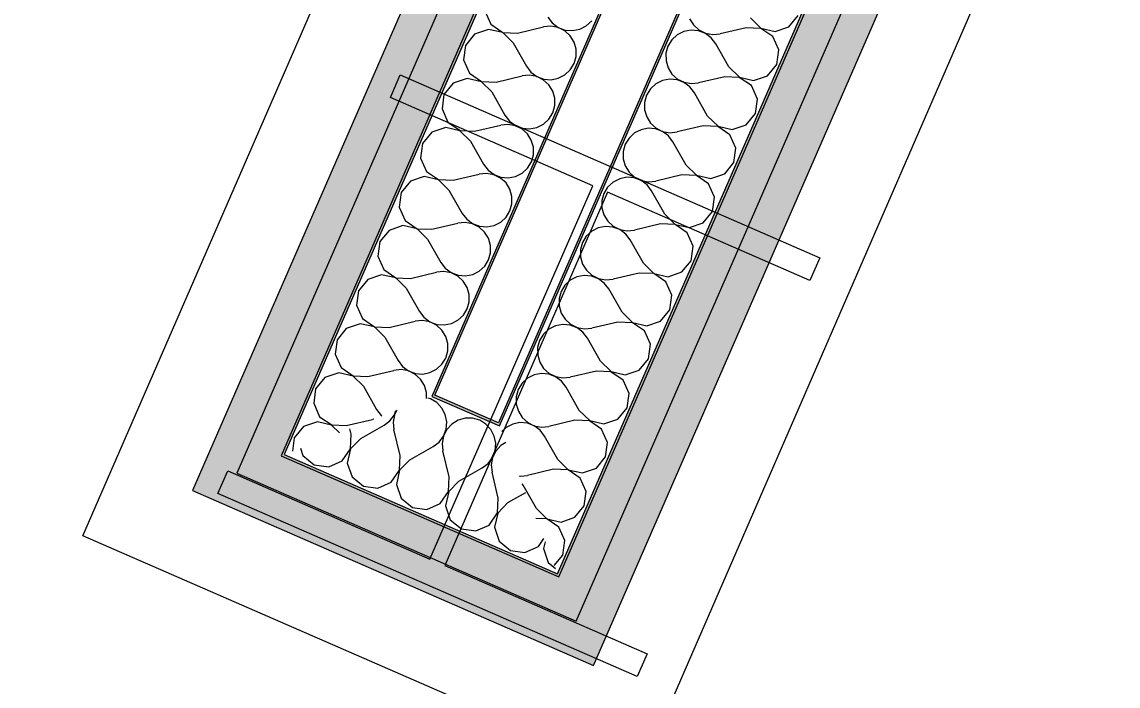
# Model space of a CAD drawing. Header units: millimetres. Extents: x -99530 to 90294, y -97212 to 56397.
# Drawn here: x -28860.9 to -28373.1, y -32241.9 to -31946.4 of the extents above; entities that cross this region are included whole.
import ezdxf
from ezdxf.enums import TextEntityAlignment as Align

# ---------------------------------------------------------------- set-up
doc = ezdxf.new("R2010")
doc.units = ezdxf.units.MM
doc.header["$MEASUREMENT"] = 0
for name, color, linetype in [('A-25-M_Wall_Int', 7, 'Continuous'), ('COLUMN.IFC Import', 7, 'Continuous'), ('New_A-05-M_Gross_Int_Circulation', 7, 'Continuous'), ('New_A-95-D_Dim_Grid.Dim', 7, 'Continuous')]:
    doc.layers.add(name, color=color, linetype=linetype)
for name, color, linetype, lineweight in [('A-25-M_Wall_Int_Pen_No__1', 7, 'Continuous', 13), ('COLUMN.IFC Import_Pen_No__2', 8, 'Continuous', 15), ('New_A-95-D_Dim_Grid.Dim_Pen_No__4', 7, 'Continuous', 20), ('New_ArchiCAD Zone Stamps_Pen_No__6', 7, 'Continuous', 35)]:
    doc.layers.add(name, color=color, linetype=linetype, lineweight=lineweight)
doc.layers.add('A-25-M_Wall_Int_Pen_No__107', color=7, linetype='Continuous', lineweight=15, true_color=0xa6a6a6)
doc.layers.add('New_A-05-M_Gross_Int_Circulation_Pen_No__74', color=7, linetype='Continuous', lineweight=20, true_color=0x606060)
doc.styles.add('GENERATED_STYLE_1', font='')
doc.styles.add('GENERATED_STYLE_3', font='')
doc.styles.add('GENERATED_STYLE_4', font='')
doc.styles.get('GENERATED_STYLE_1').set_extended_font_data('Arial', bold=True)
doc.styles.get('GENERATED_STYLE_3').set_extended_font_data('Arial')
doc.styles.get('GENERATED_STYLE_4').set_extended_font_data('Swis721 BT')
doc.dimstyles.new('GENERATED_STYLE__2', dxfattribs={"dimtxt": 300, "dimasz": 95, "dimexe": 0.18, "dimexo": 0, "dimgap": 0.09, "dimtad": 1, "dimdec": 0, "dimzin": 0, "dimdsep": 46, "dimtxsty": 'GENERATED_STYLE_4', "dimblk": 'ARROWHEAD_2', "dimblk1": 'ARROWHEAD_2', "dimblk2": 'ARROWHEAD_2', "dimcen": 0.09, "dimclrd": 7, "dimclre": 7, "dimclrt": 7, "dimadec": 0, "dimazin": 0, "dimtfac": 1, "dimtdec": 4, "dimtmove": 0, "dimatfit": 3, "dimfxl": 1, "dimtolj": 1, "dimtzin": 0, "dimarcsym": 0})

# ---------------------------------------------------------------- blocks, each defined once
blk = doc.blocks.new('catering seating and servery_INB 0113_3_1', base_point=(-33684.23, -45971.89))
at = {"layer": 'New_A-05-M_Gross_Int_Circulation_Pen_No__74', "linetype": 'Continuous'}
for p, q in [((-28833.78, -32175.11), (-28381.54, -31135.3)), ((-28114.8, -31197.45), (-28586.74, -32282.56)), ((-28586.74, -32282.56), (-28833.78, -32175.11))]:
    blk.add_line(p, q, dxfattribs=at)
at = {"layer": 'New_ArchiCAD Zone Stamps_Pen_No__6'}
for tag, height, style, p in [('ROOM_NAME', 250, 'GENERATED_STYLE_1', (-35355.98, -44046.47)), ('zoneNameLine2', 250, 'GENERATED_STYLE_1', (-35544.41, -44478.6)), ('ROOM_NUMBER', 200, 'GENERATED_STYLE_3', (-35732.84, -44899.31)), ('measuredAreaCode', 200, 'GENERATED_STYLE_3', (-35889.87, -45259.42)), ('DUMMY_649', 200, 'GENERATED_STYLE_3', (-35582.47, -45393.46)), ('DUMMY_650', 200, 'GENERATED_STYLE_3', (-34953.29, -45667.81)), ('DUMMY_651', 133.33, 'GENERATED_STYLE_3', (-34674, -45774.36))]:
    blk.add_attdef(tag, text='', height=height, rotation=336.4404, dxfattribs=dict(at, style=style)).set_placement(p, align=Align.TOP_LEFT)
blk = doc.blocks.new('*X906')
at = {"layer": 'A-25-M_Wall_Int_Pen_No__107', "linetype": 'Continuous'}
for p, q in [((-28563.85, -31945), (-28562.11, -31947.79)), ((-28536.75, -31944.63), (-28532.11, -31949.2)), ((-28519.61, -31948.54), (-28515.48, -31943.52)), ((-28566.34, -31950.71), (-28569.27, -31952.19)), ((-28563.12, -31950.09), (-28566.34, -31950.71)), ((-28559.84, -31950.37), (-28563.12, -31950.09)), ((-28562.11, -31947.79), (-28559.68, -31949.99)), ((-28556.77, -31951.54), (-28559.84, -31950.37)), ((-28559.68, -31949.99), (-28556.73, -31951.45)), ((-28554.14, -31953.5), (-28556.77, -31951.54)), ((-28556.73, -31951.45), (-28553.5, -31952.05)), ((-28553.5, -31952.05), (-28550.23, -31951.74)), ((-28538.65, -31949), (-28550.23, -31951.74)), ((-28532.15, -31949.29), (-28538.65, -31949)), ((-28526.77, -31952.95), (-28532.15, -31949.29)), ((-28532.11, -31949.2), (-28525.77, -31950.65)), ((-28525.77, -31950.65), (-28519.61, -31948.54)), ((-28571.69, -31954.42), (-28573.4, -31957.22)), ((-28569.27, -31952.19), (-28571.69, -31954.42)), ((-28552.14, -31956.1), (-28554.14, -31953.5)), ((-28546.26, -31966.46), (-28552.14, -31956.1)), ((-28524.12, -31958.89), (-28526.77, -31952.95)), ((-28573.4, -31957.22), (-28574.29, -31960.38)), ((-28574.29, -31960.38), (-28574.28, -31963.67)), ((-28525, -31965.34), (-28524.12, -31958.89)), ((-28574.28, -31963.67), (-28573.37, -31966.82)), ((-28529.13, -31970.37), (-28525, -31965.34)), ((-28573.37, -31966.82), (-28571.63, -31969.61)), ((-28571.63, -31969.61), (-28569.19, -31971.82)), ((-28548.17, -31970.82), (-28559.75, -31973.56)), ((-28541.67, -31971.11), (-28548.17, -31970.82)), ((-28546.26, -31966.46), (-28541.63, -31971.02)), ((-28536.29, -31974.77), (-28541.67, -31971.11)), ((-28541.63, -31971.02), (-28535.28, -31972.47)), ((-28535.28, -31972.47), (-28529.13, -31970.37)), ((-28578.79, -31974.02), (-28581.21, -31976.24)), ((-28575.86, -31972.54), (-28578.79, -31974.02)), ((-28572.63, -31971.91), (-28575.86, -31972.54)), ((-28569.36, -31972.2), (-28572.63, -31971.91)), ((-28566.29, -31973.36), (-28569.36, -31972.2)), ((-28569.19, -31971.82), (-28566.25, -31973.27)), ((-28563.65, -31975.32), (-28566.29, -31973.36)), ((-28566.25, -31973.27), (-28563.02, -31973.87)), ((-28561.65, -31977.93), (-28563.65, -31975.32)), ((-28563.02, -31973.87), (-28559.75, -31973.56)), ((-28533.64, -31980.72), (-28536.29, -31974.77)), ((-28582.92, -31979.04), (-28583.81, -31982.21)), ((-28581.21, -31976.24), (-28582.92, -31979.04)), ((-28555.78, -31988.28), (-28561.65, -31977.93)), ((-28534.51, -31987.17), (-28533.64, -31980.72)), ((-28583.81, -31982.21), (-28583.79, -31985.49)), ((-28583.79, -31985.49), (-28582.88, -31988.65)), ((-28582.88, -31988.65), (-28581.14, -31991.44)), ((-28555.78, -31988.28), (-28551.14, -31992.85)), ((-28538.64, -31992.19), (-28534.51, -31987.17)), ((-28585.37, -31994.36), (-28588.31, -31995.84)), ((-28582.15, -31993.74), (-28585.37, -31994.36)), ((-28578.88, -31994.02), (-28582.15, -31993.74)), ((-28581.14, -31991.44), (-28578.71, -31993.64)), ((-28575.81, -31995.19), (-28578.88, -31994.02)), ((-28578.71, -31993.64), (-28575.77, -31995.1)), ((-28573.17, -31997.15), (-28575.81, -31995.19)), ((-28575.77, -31995.1), (-28572.54, -31995.7)), ((-28572.54, -31995.7), (-28569.27, -31995.39)), ((-28557.68, -31992.65), (-28569.27, -31995.39)), ((-28551.18, -31992.94), (-28557.68, -31992.65)), ((-28545.81, -31996.6), (-28551.18, -31992.94)), ((-28551.14, -31992.85), (-28544.8, -31994.3)), ((-28544.8, -31994.3), (-28538.64, -31992.19)), ((-28590.72, -31998.07), (-28592.44, -32000.87)), ((-28588.31, -31995.84), (-28590.72, -31998.07)), ((-28571.17, -31999.75), (-28573.17, -31997.15)), ((-28565.3, -32010.11), (-28571.17, -31999.75)), ((-28543.16, -32002.54), (-28545.81, -31996.6)), ((-28592.44, -32000.87), (-28593.32, -32004.03)), ((-28593.32, -32004.03), (-28593.31, -32007.32)), ((-28544.03, -32008.99), (-28543.16, -32002.54)), ((-28593.31, -32007.32), (-28592.4, -32010.47)), ((-28565.3, -32010.11), (-28560.66, -32014.67)), ((-28548.16, -32014.02), (-28544.03, -32008.99)), ((-28592.4, -32010.47), (-28590.66, -32013.26)), ((-28590.66, -32013.26), (-28588.23, -32015.47)), ((-28567.2, -32014.47), (-28578.78, -32017.21)), ((-28560.7, -32014.76), (-28567.2, -32014.47)), ((-28555.32, -32018.42), (-28560.7, -32014.76)), ((-28560.66, -32014.67), (-28554.32, -32016.12)), ((-28554.32, -32016.12), (-28548.16, -32014.02)), ((-28600.24, -32019.89), (-28601.95, -32022.69)), ((-28597.82, -32017.67), (-28600.24, -32019.89)), ((-28594.89, -32016.19), (-28597.82, -32017.67)), ((-28591.67, -32015.56), (-28594.89, -32016.19)), ((-28588.39, -32015.85), (-28591.67, -32015.56)), ((-28585.32, -32017.01), (-28588.39, -32015.85)), ((-28588.23, -32015.47), (-28585.28, -32016.92)), ((-28582.69, -32018.97), (-28585.32, -32017.01)), ((-28585.28, -32016.92), (-28582.05, -32017.52)), ((-28580.69, -32021.58), (-28582.69, -32018.97)), ((-28582.05, -32017.52), (-28578.78, -32017.21)), ((-28552.67, -32024.37), (-28555.32, -32018.42)), ((-28601.95, -32022.69), (-28602.84, -32025.86)), ((-28574.81, -32031.93), (-28580.69, -32021.58)), ((-28553.55, -32030.82), (-28552.67, -32024.37)), ((-28602.84, -32025.86), (-28602.83, -32029.14)), ((-28602.83, -32029.14), (-28601.92, -32032.3)), ((-28601.92, -32032.3), (-28600.18, -32035.08)), ((-28574.81, -32031.93), (-28570.18, -32036.5)), ((-28557.68, -32035.84), (-28553.55, -32030.82)), ((-28607.34, -32039.49), (-28609.76, -32041.72)), ((-28604.41, -32038.01), (-28607.34, -32039.49)), ((-28601.18, -32037.39), (-28604.41, -32038.01)), ((-28597.91, -32037.67), (-28601.18, -32037.39)), ((-28600.18, -32035.08), (-28597.74, -32037.29)), ((-28594.84, -32038.84), (-28597.91, -32037.67)), ((-28597.74, -32037.29), (-28594.8, -32038.75)), ((-28592.2, -32040.8), (-28594.84, -32038.84)), ((-28594.8, -32038.75), (-28591.57, -32039.35)), ((-28591.57, -32039.35), (-28588.3, -32039.04)), ((-28576.72, -32036.3), (-28588.3, -32039.04)), ((-28570.22, -32036.59), (-28576.72, -32036.3)), ((-28564.84, -32040.25), (-28570.22, -32036.59)), ((-28570.18, -32036.5), (-28563.83, -32037.95)), ((-28563.83, -32037.95), (-28557.68, -32035.84)), ((-28609.76, -32041.72), (-28611.47, -32044.52)), ((-28590.2, -32043.4), (-28592.2, -32040.8)), ((-28584.33, -32053.76), (-28590.2, -32043.4)), ((-28562.19, -32046.19), (-28564.84, -32040.25)), ((-28611.47, -32044.52), (-28612.36, -32047.68)), ((-28612.36, -32047.68), (-28612.34, -32050.97)), ((-28563.06, -32052.64), (-28562.19, -32046.19)), ((-28612.34, -32050.97), (-28611.43, -32054.12)), ((-28611.43, -32054.12), (-28609.69, -32056.91)), ((-28584.33, -32053.76), (-28579.69, -32058.32)), ((-28567.19, -32057.67), (-28563.06, -32052.64)), ((-28609.69, -32056.91), (-28607.26, -32059.12)), ((-28586.23, -32058.12), (-28597.82, -32060.86)), ((-28579.73, -32058.41), (-28586.23, -32058.12)), ((-28574.36, -32062.07), (-28579.73, -32058.41)), ((-28579.69, -32058.32), (-28573.35, -32059.77)), ((-28573.35, -32059.77), (-28567.19, -32057.67)), ((-28619.27, -32063.54), (-28620.99, -32066.34)), ((-28616.86, -32061.32), (-28619.27, -32063.54)), ((-28613.92, -32059.84), (-28616.86, -32061.32)), ((-28610.7, -32059.21), (-28613.92, -32059.84)), ((-28607.43, -32059.5), (-28610.7, -32059.21)), ((-28604.36, -32060.66), (-28607.43, -32059.5)), ((-28607.26, -32059.12), (-28604.32, -32060.57)), ((-28601.72, -32062.62), (-28604.36, -32060.66)), ((-28604.32, -32060.57), (-28601.09, -32061.17)), ((-28599.72, -32065.23), (-28601.72, -32062.62)), ((-28601.09, -32061.17), (-28597.82, -32060.86)), ((-28571.71, -32068.02), (-28574.36, -32062.07)), ((-28620.99, -32066.34), (-28621.87, -32069.51)), ((-28593.85, -32075.58), (-28599.72, -32065.23)), ((-28572.58, -32074.46), (-28571.71, -32068.02)), ((-28621.87, -32069.51), (-28621.86, -32072.79)), ((-28621.86, -32072.79), (-28620.95, -32075.95)), ((-28620.95, -32075.95), (-28619.21, -32078.73)), ((-28593.85, -32075.58), (-28589.21, -32080.15)), ((-28576.71, -32079.49), (-28572.58, -32074.46)), ((-28626.37, -32083.14), (-28628.79, -32085.37)), ((-28623.44, -32081.66), (-28626.37, -32083.14)), ((-28620.22, -32081.04), (-28623.44, -32081.66)), ((-28616.94, -32081.32), (-28620.22, -32081.04)), ((-28619.21, -32078.73), (-28616.78, -32080.94)), ((-28613.87, -32082.49), (-28616.94, -32081.32)), ((-28616.78, -32080.94), (-28613.83, -32082.4)), ((-28611.24, -32084.45), (-28613.87, -32082.49)), ((-28613.83, -32082.4), (-28610.6, -32083)), ((-28610.6, -32083), (-28607.33, -32082.69)), ((-28595.75, -32079.95), (-28607.33, -32082.69)), ((-28589.25, -32080.24), (-28595.75, -32079.95)), ((-28583.87, -32083.9), (-28589.25, -32080.24)), ((-28589.21, -32080.15), (-28582.87, -32081.59)), ((-28582.87, -32081.59), (-28576.71, -32079.49)), ((-28630.5, -32088.17), (-28631.39, -32091.33)), ((-28628.79, -32085.37), (-28630.5, -32088.17)), ((-28609.24, -32087.05), (-28611.24, -32084.45)), ((-28603.36, -32097.41), (-28609.24, -32087.05)), ((-28581.22, -32089.84), (-28583.87, -32083.9)), ((-28631.39, -32091.33), (-28631.38, -32094.62)), ((-28582.1, -32096.29), (-28581.22, -32089.84)), ((-28631.38, -32094.62), (-28630.47, -32097.77)), ((-28630.47, -32097.77), (-28628.73, -32100.56)), ((-28603.36, -32097.41), (-28598.73, -32101.97)), ((-28586.23, -32101.32), (-28582.1, -32096.29)), ((-28629.73, -32102.86), (-28632.96, -32103.49)), ((-28626.46, -32103.15), (-28629.73, -32102.86)), ((-28628.73, -32100.56), (-28626.29, -32102.77)), ((-28626.29, -32102.77), (-28623.35, -32104.22)), ((-28605.27, -32101.77), (-28616.85, -32104.51)), ((-28598.77, -32102.06), (-28605.27, -32101.77)), ((-28593.39, -32105.72), (-28598.77, -32102.06)), ((-28598.73, -32101.97), (-28592.38, -32103.42)), ((-28592.38, -32103.42), (-28586.23, -32101.32)), ((-28638.31, -32107.19), (-28640.02, -32109.99)), ((-28635.89, -32104.97), (-28638.31, -32107.19)), ((-28632.96, -32103.49), (-28635.89, -32104.97)), ((-28623.39, -32104.31), (-28626.46, -32103.15)), ((-28620.75, -32106.27), (-28623.39, -32104.31)), ((-28623.35, -32104.22), (-28620.12, -32104.82)), ((-28618.75, -32108.88), (-28620.75, -32106.27)), ((-28620.12, -32104.82), (-28616.85, -32104.51)), ((-28590.74, -32111.67), (-28593.39, -32105.72)), ((-28640.02, -32109.99), (-28640.91, -32113.16)), ((-28612.88, -32119.23), (-28618.75, -32108.88)), ((-28591.61, -32118.11), (-28590.74, -32111.67)), ((-28640.91, -32113.16), (-28640.89, -32116.44)), ((-28640.89, -32116.44), (-28639.98, -32119.6)), ((-28639.98, -32119.6), (-28638.25, -32122.38)), ((-28638.25, -32122.38), (-28635.81, -32124.59)), ((-28612.88, -32119.23), (-28608.24, -32123.8)), ((-28595.74, -32123.14), (-28591.61, -32118.11)), ((-28645.41, -32126.79), (-28647.39, -32128.62)), ((-28642.47, -32125.31), (-28645.41, -32126.79)), ((-28639.25, -32124.69), (-28642.47, -32125.31)), ((-28635.98, -32124.97), (-28639.25, -32124.69)), ((-28632.91, -32126.14), (-28635.98, -32124.97)), ((-28635.81, -32124.59), (-28632.87, -32126.05)), ((-28630.27, -32128.1), (-28632.91, -32126.14)), ((-28632.87, -32126.05), (-28629.64, -32126.65)), ((-28629.64, -32126.65), (-28626.37, -32126.34)), ((-28614.78, -32123.6), (-28626.37, -32126.34)), ((-28608.28, -32123.89), (-28614.78, -32123.6)), ((-28602.91, -32127.55), (-28608.28, -32123.89)), ((-28608.24, -32123.8), (-28601.9, -32125.24)), ((-28601.9, -32125.24), (-28595.74, -32123.14)), ((-28628.27, -32130.7), (-28630.27, -32128.1)), ((-28622.4, -32141.06), (-28628.27, -32130.7)), ((-28600.26, -32133.49), (-28602.91, -32127.55)), ((-28601.13, -32139.94), (-28600.26, -32133.49)), ((-28622.4, -32141.06), (-28617.76, -32145.62)), ((-28605.26, -32144.97), (-28601.13, -32139.94)), ((-28624.3, -32145.42), (-28635.88, -32148.16)), ((-28617.8, -32145.71), (-28624.3, -32145.42)), ((-28612.42, -32149.37), (-28617.8, -32145.71)), ((-28617.76, -32145.62), (-28611.42, -32147.07)), ((-28611.42, -32147.07), (-28605.26, -32144.97)), ((-28639.63, -32148.38), (-28639.15, -32148.47)), ((-28639.15, -32148.47), (-28635.88, -32148.16)), ((-28609.77, -32155.32), (-28612.42, -32149.37)), ((-28637.79, -32152.53), (-28638.22, -32151.96)), ((-28631.91, -32162.88), (-28637.79, -32152.53)), ((-28610.65, -32161.76), (-28609.77, -32155.32)), ((-28631.91, -32162.88), (-28627.28, -32167.45)), ((-28614.78, -32166.79), (-28610.65, -32161.76)), ((-28627.32, -32167.54), (-28632.19, -32167.32)), ((-28621.94, -32171.2), (-28627.32, -32167.54)), ((-28627.28, -32167.45), (-28620.93, -32168.89)), ((-28619.29, -32177.14), (-28621.94, -32171.2)), ((-28620.93, -32168.89), (-28614.78, -32166.79)), ((-28620.16, -32183.59), (-28619.29, -32177.14)), ((-28623.98, -32188.23), (-28620.16, -32183.59))]:
    blk.add_line(p, q, dxfattribs=at)
blk = doc.blocks.new('Wall_314_1', base_point=(-28180.76, -31051.28))
at = {"layer": 'A-25-M_Wall_Int_Pen_No__107', "linetype": 'Continuous', "lineweight": 0, "true_color": 0x535353}
for points in [[(-28648.36, -32126.14), (-28180.24, -31052.59), (-28180.76, -31051.28), (-28648.88, -32124.83)], [(-28622, -32193.28), (-28153.86, -31119.68), (-28154.37, -31118.37), (-28622.51, -32191.96)]]:
    blk.add_hatch(color=251, dxfattribs=at).paths.add_polyline_path(points)
at = {"layer": 'A-25-M_Wall_Int_Pen_No__107', "linetype": 'Continuous'}
for points in [[(-28614.24, -32213.02), (-28146.1, -31139.41), (-28153.86, -31119.68), (-28622, -32193.28)], [(-28606.49, -32232.77), (-28138.34, -31159.14), (-28146.1, -31139.41), (-28614.24, -32213.02)]]:
    blk.add_hatch(color=256, dxfattribs=at).paths.add_polyline_path(points)
at = {"layer": 'A-25-M_Wall_Int_Pen_No__1', "linetype": 'Continuous'}
for p, q in [((-28648.36, -32126.14), (-28180.24, -31052.59)), ((-28622.51, -32191.96), (-28154.37, -31118.37)), ((-28622, -32193.28), (-28153.86, -31119.68)), ((-28614.24, -32213.02), (-28146.1, -31139.41))]:
    blk.add_line(p, q, dxfattribs=at)
at = {"layer": 'A-25-M_Wall_Int_Pen_No__1', "linetype": 'Continuous', "flags": 128}
for points in [[(-28180.76, -31051.28), (-28648.88, -32124.83)], [(-28606.49, -32232.77), (-28138.34, -31159.14)]]:
    blk.add_lwpolyline(points, dxfattribs=at)
at = {"layer": 'A-25-M_Wall_Int', "color": 250, "lineweight": 50, "true_color": 0x2a2a2a}
blk.add_blockref('*X906', (0, 0), dxfattribs=at)
blk = doc.blocks.new('*X908')
at = {"layer": 'A-25-M_Wall_Int_Pen_No__107', "linetype": 'Continuous'}
for p, q in [((-28679, -32114.08), (-28680.2, -32113.75)), ((-28676.2, -32115.8), (-28679, -32114.08)), ((-28673.98, -32118.21), (-28676.2, -32115.8)), ((-28697.11, -32123.83), (-28695.15, -32121.19)), ((-28695.06, -32121.23), (-28695.66, -32124.46)), ((-28695.15, -32121.19), (-28694.44, -32119.34)), ((-28694.04, -32119.18), (-28695.06, -32121.23)), ((-28672.5, -32121.14), (-28673.98, -32118.21)), ((-28671.87, -32124.37), (-28672.5, -32121.14)), ((-28710.07, -32131.7), (-28699.71, -32125.83)), ((-28699.71, -32125.83), (-28697.11, -32123.83)), ((-28695.66, -32124.46), (-28695.35, -32127.73)), ((-28672.16, -32127.64), (-28671.87, -32124.37)), ((-28669.57, -32125.37), (-28671.78, -32127.81)), ((-28666.78, -32123.63), (-28669.57, -32125.37)), ((-28663.63, -32122.72), (-28666.78, -32123.63)), ((-28660.34, -32122.71), (-28663.63, -32122.72)), ((-28657.18, -32123.6), (-28660.34, -32122.71)), ((-28654.38, -32125.31), (-28657.18, -32123.6)), ((-28652.15, -32127.73), (-28654.38, -32125.31)), ((-28714.43, -32129.8), (-28715, -32127.41)), ((-28714.72, -32136.3), (-28714.43, -32129.8)), ((-28710.07, -32131.7), (-28714.63, -32136.34)), ((-28692.61, -32139.32), (-28695.35, -32127.73)), ((-28675.28, -32133.35), (-28673.32, -32130.71)), ((-28673.23, -32130.75), (-28673.83, -32133.98)), ((-28673.32, -32130.71), (-28672.16, -32127.64)), ((-28671.78, -32127.81), (-28673.23, -32130.75)), ((-28650.67, -32130.66), (-28652.15, -32127.73)), ((-28650.05, -32133.88), (-28650.67, -32130.66)), ((-28736.93, -32136.02), (-28735.8, -32139.32)), ((-28718.38, -32141.68), (-28714.72, -32136.3)), ((-28714.63, -32136.34), (-28716.08, -32142.68)), ((-28688.24, -32141.22), (-28677.89, -32135.35)), ((-28677.89, -32135.35), (-28675.28, -32133.35)), ((-28673.83, -32133.98), (-28673.52, -32137.25)), ((-28650.33, -32137.16), (-28650.05, -32133.88)), ((-28647.75, -32134.89), (-28649.95, -32137.32)), ((-28645.48, -32133.48), (-28647.75, -32134.89)), ((-28735.8, -32139.32), (-28730.78, -32143.45)), ((-28724.33, -32144.33), (-28718.38, -32141.68)), ((-28692.9, -32145.82), (-28692.61, -32139.32)), ((-28688.24, -32141.22), (-28692.81, -32145.86)), ((-28670.78, -32148.83), (-28673.52, -32137.25)), ((-28653.46, -32142.86), (-28651.5, -32140.23)), ((-28651.41, -32140.27), (-28652.01, -32143.5)), ((-28651.5, -32140.23), (-28650.33, -32137.16)), ((-28649.95, -32137.32), (-28651.41, -32140.27)), ((-28730.78, -32143.45), (-28724.33, -32144.33)), ((-28716.08, -32142.68), (-28713.98, -32148.84)), ((-28696.56, -32151.19), (-28692.9, -32145.82)), ((-28692.81, -32145.86), (-28694.26, -32152.2)), ((-28666.42, -32150.74), (-28656.06, -32144.86)), ((-28656.06, -32144.86), (-28653.46, -32142.86)), ((-28652.01, -32143.5), (-28651.7, -32146.77)), ((-28648.96, -32158.35), (-28651.7, -32146.77)), ((-28713.98, -32148.84), (-28708.95, -32152.97)), ((-28702.5, -32153.84), (-28696.56, -32151.19)), ((-28671.07, -32155.33), (-28670.78, -32148.83)), ((-28666.42, -32150.74), (-28670.98, -32155.37)), ((-28708.95, -32152.97), (-28702.5, -32153.84)), ((-28694.26, -32152.2), (-28692.15, -32158.36)), ((-28674.73, -32160.71), (-28671.07, -32155.33)), ((-28670.98, -32155.37), (-28672.43, -32161.72)), ((-28644.59, -32160.25), (-28636.72, -32155.79)), ((-28692.15, -32158.36), (-28687.13, -32162.49)), ((-28680.68, -32163.36), (-28674.73, -32160.71)), ((-28649.25, -32164.85), (-28648.96, -32158.35)), ((-28644.59, -32160.25), (-28649.16, -32164.89)), ((-28687.13, -32162.49), (-28680.68, -32163.36)), ((-28672.43, -32161.72), (-28670.33, -32167.87)), ((-28652.91, -32170.23), (-28649.25, -32164.85)), ((-28649.16, -32164.89), (-28650.61, -32171.23)), ((-28670.33, -32167.87), (-28665.3, -32172)), ((-28658.85, -32172.88), (-28652.91, -32170.23)), ((-28650.61, -32171.23), (-28648.5, -32177.39)), ((-28665.3, -32172), (-28658.85, -32172.88)), ((-28648.5, -32177.39), (-28643.48, -32181.52)), ((-28637.03, -32182.39), (-28631.08, -32179.75)), ((-28631.08, -32179.75), (-28628.69, -32176.23)), ((-28628.1, -32177.75), (-28628.78, -32180.75)), ((-28628.78, -32180.75), (-28626.68, -32186.91)), ((-28643.48, -32181.52), (-28637.03, -32182.39)), ((-28626.68, -32186.91), (-28623.46, -32189.55))]:
    blk.add_line(p, q, dxfattribs=at)
blk = doc.blocks.new('Wall_315_1', base_point=(-28648.88, -32124.83))
at = {"layer": 'A-25-M_Wall_Int_Pen_No__107', "linetype": 'Continuous', "lineweight": 0, "true_color": 0x535353}
for points in [[(-28678.41, -32113.04), (-28648.36, -32126.14), (-28648.88, -32124.83), (-28677.09, -32112.53)], [(-28745.54, -32139.41), (-28622, -32193.28), (-28622.51, -32191.96), (-28744.22, -32138.89)]]:
    blk.add_hatch(color=251, dxfattribs=at).paths.add_polyline_path(points)
at = {"layer": 'A-25-M_Wall_Int_Pen_No__107', "linetype": 'Continuous'}
for points in [[(-28765.28, -32147.16), (-28614.24, -32213.02), (-28622, -32193.28), (-28745.54, -32139.41)], [(-28785.03, -32154.91), (-28606.49, -32232.77), (-28614.24, -32213.02), (-28765.28, -32147.16)]]:
    blk.add_hatch(color=256, dxfattribs=at).paths.add_polyline_path(points)
at = {"layer": 'A-25-M_Wall_Int_Pen_No__1', "linetype": 'Continuous'}
for p, q in [((-28678.41, -32113.04), (-28648.36, -32126.14)), ((-28745.54, -32139.41), (-28622, -32193.28)), ((-28744.22, -32138.89), (-28622.51, -32191.96)), ((-28765.28, -32147.16), (-28614.24, -32213.02))]:
    blk.add_line(p, q, dxfattribs=at)
at = {"layer": 'A-25-M_Wall_Int_Pen_No__1', "linetype": 'Continuous', "flags": 128}
for points in [[(-28648.88, -32124.83), (-28677.09, -32112.53)], [(-28785.03, -32154.91), (-28606.49, -32232.77)]]:
    blk.add_lwpolyline(points, dxfattribs=at)
at = {"layer": 'A-25-M_Wall_Int', "color": 250, "lineweight": 50, "true_color": 0x2a2a2a}
blk.add_blockref('*X908', (0, 0), dxfattribs=at)
blk = doc.blocks.new('*X910')
at = {"layer": 'A-25-M_Wall_Int_Pen_No__107', "linetype": 'Continuous'}
for p, q in [((-28654.91, -31941.49), (-28652.26, -31947.44)), ((-28626.9, -31944.28), (-28624.9, -31946.89)), ((-28624.9, -31946.89), (-28622.26, -31948.85)), ((-28609.76, -31948.19), (-28607.35, -31945.97)), ((-28653.27, -31949.74), (-28659.42, -31951.84)), ((-28646.92, -31951.19), (-28653.27, -31949.74)), ((-28652.26, -31947.44), (-28646.89, -31951.1)), ((-28642.29, -31955.75), (-28646.92, -31951.19)), ((-28646.89, -31951.1), (-28640.39, -31951.39)), ((-28640.39, -31951.39), (-28628.8, -31948.65)), ((-28625.53, -31948.34), (-28628.8, -31948.65)), ((-28622.3, -31948.94), (-28625.53, -31948.34)), ((-28619.36, -31950.4), (-28622.3, -31948.94)), ((-28622.26, -31948.85), (-28619.19, -31950.02)), ((-28616.92, -31952.6), (-28619.36, -31950.4)), ((-28619.19, -31950.02), (-28615.92, -31950.3)), ((-28615.92, -31950.3), (-28612.69, -31949.67)), ((-28612.69, -31949.67), (-28609.76, -31948.19)), ((-28659.42, -31951.84), (-28663.56, -31956.87)), ((-28642.29, -31955.75), (-28636.41, -31966.11)), ((-28615.19, -31955.39), (-28616.92, -31952.6)), ((-28614.28, -31958.54), (-28615.19, -31955.39)), ((-28663.56, -31956.87), (-28664.43, -31963.32)), ((-28614.26, -31961.83), (-28614.28, -31958.54)), ((-28664.43, -31963.32), (-28661.78, -31969.26)), ((-28636.41, -31966.11), (-28634.41, -31968.71)), ((-28616.86, -31967.79), (-28615.15, -31964.99)), ((-28615.15, -31964.99), (-28614.26, -31961.83)), ((-28661.78, -31969.26), (-28656.4, -31972.93)), ((-28649.9, -31973.21), (-28638.32, -31970.47)), ((-28635.05, -31970.17), (-28638.32, -31970.47)), ((-28631.82, -31970.76), (-28635.05, -31970.17)), ((-28634.41, -31968.71), (-28631.78, -31970.67)), ((-28628.87, -31972.22), (-28631.82, -31970.76)), ((-28631.78, -31970.67), (-28628.71, -31971.84)), ((-28622.21, -31971.5), (-28619.28, -31970.02)), ((-28619.28, -31970.02), (-28616.86, -31967.79)), ((-28668.94, -31973.67), (-28673.07, -31978.7)), ((-28662.78, -31971.57), (-28668.94, -31973.67)), ((-28656.44, -31973.01), (-28662.78, -31971.57)), ((-28651.81, -31977.58), (-28656.44, -31973.01)), ((-28656.4, -31972.93), (-28649.9, -31973.21)), ((-28626.44, -31974.43), (-28628.87, -31972.22)), ((-28628.71, -31971.84), (-28625.44, -31972.12)), ((-28624.7, -31977.21), (-28626.44, -31974.43)), ((-28625.44, -31972.12), (-28622.21, -31971.5)), ((-28673.07, -31978.7), (-28673.94, -31985.14)), ((-28651.81, -31977.58), (-28645.93, -31987.93)), ((-28623.79, -31980.37), (-28624.7, -31977.21)), ((-28623.78, -31983.65), (-28623.79, -31980.37)), ((-28673.94, -31985.14), (-28671.3, -31991.09)), ((-28624.66, -31986.82), (-28623.78, -31983.65)), ((-28645.93, -31987.93), (-28643.93, -31990.54)), ((-28643.93, -31990.54), (-28641.3, -31992.5)), ((-28628.8, -31991.84), (-28626.38, -31989.62)), ((-28626.38, -31989.62), (-28624.66, -31986.82)), ((-28678.46, -31995.49), (-28682.59, -32000.52)), ((-28672.3, -31993.39), (-28678.46, -31995.49)), ((-28665.96, -31994.84), (-28672.3, -31993.39)), ((-28671.3, -31991.09), (-28665.92, -31994.75)), ((-28661.32, -31999.4), (-28665.96, -31994.84)), ((-28665.92, -31994.75), (-28659.42, -31995.04)), ((-28659.42, -31995.04), (-28647.83, -31992.3)), ((-28644.56, -31991.99), (-28647.83, -31992.3)), ((-28641.33, -31992.59), (-28644.56, -31991.99)), ((-28638.39, -31994.05), (-28641.33, -31992.59)), ((-28641.3, -31992.5), (-28638.22, -31993.67)), ((-28635.96, -31996.25), (-28638.39, -31994.05)), ((-28638.22, -31993.67), (-28634.95, -31993.95)), ((-28634.95, -31993.95), (-28631.73, -31993.32)), ((-28631.73, -31993.32), (-28628.8, -31991.84)), ((-28682.59, -32000.52), (-28683.46, -32006.97)), ((-28661.32, -31999.4), (-28655.45, -32009.76)), ((-28634.22, -31999.04), (-28635.96, -31996.25)), ((-28633.31, -32002.19), (-28634.22, -31999.04)), ((-28633.3, -32005.48), (-28633.31, -32002.19)), ((-28683.46, -32006.97), (-28680.81, -32012.91)), ((-28655.45, -32009.76), (-28653.45, -32012.36)), ((-28635.9, -32011.44), (-28634.18, -32008.64)), ((-28634.18, -32008.64), (-28633.3, -32005.48)), ((-28680.81, -32012.91), (-28675.44, -32016.58)), ((-28668.94, -32016.86), (-28657.35, -32014.12)), ((-28654.08, -32013.82), (-28657.35, -32014.12)), ((-28650.85, -32014.41), (-28654.08, -32013.82)), ((-28653.45, -32012.36), (-28650.81, -32014.32)), ((-28647.91, -32015.87), (-28650.85, -32014.41)), ((-28650.81, -32014.32), (-28647.74, -32015.49)), ((-28644.47, -32015.77), (-28641.24, -32015.15)), ((-28641.24, -32015.15), (-28638.31, -32013.67)), ((-28638.31, -32013.67), (-28635.9, -32011.44)), ((-28687.97, -32017.32), (-28692.11, -32022.35)), ((-28681.82, -32015.22), (-28687.97, -32017.32)), ((-28675.47, -32016.66), (-28681.82, -32015.22)), ((-28670.84, -32021.23), (-28675.47, -32016.66)), ((-28675.44, -32016.58), (-28668.94, -32016.86)), ((-28645.47, -32018.08), (-28647.91, -32015.87)), ((-28647.74, -32015.49), (-28644.47, -32015.77)), ((-28643.74, -32020.86), (-28645.47, -32018.08)), ((-28692.11, -32022.35), (-28692.98, -32028.79)), ((-28670.84, -32021.23), (-28664.96, -32031.58)), ((-28642.83, -32024.02), (-28643.74, -32020.86)), ((-28642.81, -32027.3), (-28642.83, -32024.02)), ((-28692.98, -32028.79), (-28690.33, -32034.74)), ((-28643.7, -32030.47), (-28642.81, -32027.3)), ((-28664.96, -32031.58), (-28662.96, -32034.19)), ((-28662.96, -32034.19), (-28660.33, -32036.15)), ((-28647.83, -32035.49), (-28645.41, -32033.27)), ((-28645.41, -32033.27), (-28643.7, -32030.47)), ((-28697.49, -32039.14), (-28701.62, -32044.17)), ((-28691.33, -32037.04), (-28697.49, -32039.14)), ((-28684.99, -32038.49), (-28691.33, -32037.04)), ((-28690.33, -32034.74), (-28684.95, -32038.4)), ((-28680.36, -32043.05), (-28684.99, -32038.49)), ((-28684.95, -32038.4), (-28678.45, -32038.69)), ((-28678.45, -32038.69), (-28666.87, -32035.95)), ((-28663.6, -32035.64), (-28666.87, -32035.95)), ((-28660.37, -32036.24), (-28663.6, -32035.64)), ((-28657.42, -32037.69), (-28660.37, -32036.24)), ((-28660.33, -32036.15), (-28657.26, -32037.31)), ((-28654.99, -32039.9), (-28657.42, -32037.69)), ((-28657.26, -32037.31), (-28653.99, -32037.6)), ((-28653.99, -32037.6), (-28650.76, -32036.97)), ((-28650.76, -32036.97), (-28647.83, -32035.49)), ((-28701.62, -32044.17), (-28702.49, -32050.62)), ((-28680.36, -32043.05), (-28674.48, -32053.41)), ((-28653.25, -32042.69), (-28654.99, -32039.9)), ((-28652.34, -32045.84), (-28653.25, -32042.69)), ((-28653.21, -32052.29), (-28652.33, -32049.13)), ((-28652.33, -32049.13), (-28652.34, -32045.84)), ((-28702.49, -32050.62), (-28699.85, -32056.56)), ((-28674.48, -32053.41), (-28672.48, -32056.01)), ((-28654.93, -32055.09), (-28653.21, -32052.29)), ((-28700.85, -32058.87), (-28707.01, -32060.97)), ((-28694.51, -32060.31), (-28700.85, -32058.87)), ((-28699.85, -32056.56), (-28694.47, -32060.22)), ((-28687.97, -32060.51), (-28676.38, -32057.77)), ((-28673.11, -32057.47), (-28676.38, -32057.77)), ((-28669.88, -32058.06), (-28673.11, -32057.47)), ((-28672.48, -32056.01), (-28669.85, -32057.97)), ((-28666.94, -32059.52), (-28669.88, -32058.06)), ((-28669.85, -32057.97), (-28666.77, -32059.14)), ((-28663.5, -32059.42), (-28660.28, -32058.8)), ((-28660.28, -32058.8), (-28657.35, -32057.32)), ((-28657.35, -32057.32), (-28654.93, -32055.09)), ((-28707.01, -32060.97), (-28711.14, -32066)), ((-28689.87, -32064.88), (-28694.51, -32060.31)), ((-28694.47, -32060.22), (-28687.97, -32060.51)), ((-28664.51, -32061.73), (-28666.94, -32059.52)), ((-28666.77, -32059.14), (-28663.5, -32059.42)), ((-28662.77, -32064.51), (-28664.51, -32061.73)), ((-28711.14, -32066), (-28712.01, -32072.44)), ((-28689.87, -32064.88), (-28684, -32075.23)), ((-28661.86, -32067.67), (-28662.77, -32064.51)), ((-28661.85, -32070.95), (-28661.86, -32067.67)), ((-28712.01, -32072.44), (-28709.36, -32078.39)), ((-28662.73, -32074.12), (-28661.85, -32070.95)), ((-28709.36, -32078.39), (-28703.99, -32082.05)), ((-28684, -32075.23), (-28682, -32077.84)), ((-28682, -32077.84), (-28679.36, -32079.8)), ((-28666.86, -32079.14), (-28664.45, -32076.92)), ((-28664.45, -32076.92), (-28662.73, -32074.12)), ((-28716.52, -32082.79), (-28720.66, -32087.82)), ((-28710.37, -32080.69), (-28716.52, -32082.79)), ((-28704.02, -32082.14), (-28710.37, -32080.69)), ((-28699.39, -32086.7), (-28704.02, -32082.14)), ((-28703.99, -32082.05), (-28697.49, -32082.34)), ((-28697.49, -32082.34), (-28685.9, -32079.6)), ((-28682.63, -32079.29), (-28685.9, -32079.6)), ((-28679.4, -32079.89), (-28682.63, -32079.29)), ((-28676.46, -32081.34), (-28679.4, -32079.89)), ((-28679.36, -32079.8), (-28676.29, -32080.96)), ((-28674.02, -32083.55), (-28676.46, -32081.34)), ((-28676.29, -32080.96), (-28673.02, -32081.25)), ((-28673.02, -32081.25), (-28669.79, -32080.62)), ((-28669.79, -32080.62), (-28666.86, -32079.14)), ((-28720.66, -32087.82), (-28721.53, -32094.27)), ((-28699.39, -32086.7), (-28693.51, -32097.06)), ((-28672.29, -32086.34), (-28674.02, -32083.55)), ((-28671.38, -32089.49), (-28672.29, -32086.34)), ((-28672.25, -32095.94), (-28671.36, -32092.78)), ((-28671.36, -32092.78), (-28671.38, -32089.49)), ((-28721.53, -32094.27), (-28718.88, -32100.21)), ((-28693.51, -32097.06), (-28691.51, -32099.66)), ((-28673.96, -32098.74), (-28672.25, -32095.94)), ((-28719.88, -32102.52), (-28726.04, -32104.62)), ((-28713.54, -32103.96), (-28719.88, -32102.52)), ((-28718.88, -32100.21), (-28713.5, -32103.87)), ((-28707, -32104.16), (-28695.42, -32101.42)), ((-28692.15, -32101.12), (-28695.42, -32101.42)), ((-28688.92, -32101.71), (-28692.15, -32101.12)), ((-28691.51, -32099.66), (-28688.88, -32101.62)), ((-28685.97, -32103.17), (-28688.92, -32101.71)), ((-28688.88, -32101.62), (-28685.81, -32102.79)), ((-28685.81, -32102.79), (-28682.54, -32103.07)), ((-28682.54, -32103.07), (-28679.31, -32102.45)), ((-28679.31, -32102.45), (-28676.38, -32100.97)), ((-28676.38, -32100.97), (-28673.96, -32098.74)), ((-28726.04, -32104.62), (-28730.17, -32109.65)), ((-28708.91, -32108.53), (-28713.54, -32103.96)), ((-28713.5, -32103.87), (-28707, -32104.16)), ((-28683.54, -32105.38), (-28685.97, -32103.17)), ((-28681.8, -32108.16), (-28683.54, -32105.38)), ((-28730.17, -32109.65), (-28731.04, -32116.09)), ((-28708.91, -32108.53), (-28703.03, -32118.88)), ((-28680.89, -32111.32), (-28681.8, -32108.16)), ((-28680.88, -32114.01), (-28680.89, -32111.32)), ((-28731.04, -32116.09), (-28728.4, -32122.04)), ((-28728.4, -32122.04), (-28723.02, -32125.7)), ((-28703.03, -32118.88), (-28701.03, -32121.49)), ((-28701.03, -32121.49), (-28700.65, -32121.78)), ((-28735.56, -32126.44), (-28739.69, -32131.47)), ((-28729.4, -32124.34), (-28735.56, -32126.44)), ((-28723.06, -32125.79), (-28729.4, -32124.34)), ((-28719.58, -32129.21), (-28723.06, -32125.79)), ((-28723.02, -32125.7), (-28716.52, -32125.99)), ((-28716.52, -32125.99), (-28704.93, -32123.25)), ((-28704.22, -32123.18), (-28704.93, -32123.25)), ((-28739.69, -32131.47), (-28740.49, -32137.43))]:
    blk.add_line(p, q, dxfattribs=at)
blk = doc.blocks.new('Wall_316_1', base_point=(-28026.09, -30619.58))
at = {"layer": 'A-25-M_Wall_Int_Pen_No__107', "linetype": 'Continuous'}
for points in [[(-28101.26, -30586.8), (-28785.03, -32154.91), (-28765.28, -32147.16), (-28087.51, -30592.8)], [(-28087.51, -30592.8), (-28765.28, -32147.16), (-28745.54, -32139.41), (-28073.76, -30598.79)]]:
    blk.add_hatch(color=256, dxfattribs=at).paths.add_polyline_path(points)
at = {"layer": 'A-25-M_Wall_Int_Pen_No__107', "linetype": 'Continuous', "lineweight": 0, "true_color": 0x535353}
for points in [[(-28073.76, -30598.79), (-28745.54, -32139.41), (-28744.22, -32138.89), (-28072.84, -30599.19)], [(-28027.01, -30619.18), (-28678.41, -32113.04), (-28677.09, -32112.53), (-28026.09, -30619.58)]]:
    blk.add_hatch(color=251, dxfattribs=at).paths.add_polyline_path(points)
at = {"layer": 'A-25-M_Wall_Int_Pen_No__1', "linetype": 'Continuous'}
for p, q in [((-28087.51, -30592.8), (-28765.28, -32147.16)), ((-28073.76, -30598.79), (-28745.54, -32139.41)), ((-28072.84, -30599.19), (-28744.22, -32138.89)), ((-28027.01, -30619.18), (-28678.41, -32113.04))]:
    blk.add_line(p, q, dxfattribs=at)
at = {"layer": 'A-25-M_Wall_Int_Pen_No__1', "linetype": 'Continuous', "flags": 128}
for points in [[(-28101.26, -30586.8), (-28785.03, -32154.91)], [(-28677.09, -32112.53), (-28026.09, -30619.58)]]:
    blk.add_lwpolyline(points, dxfattribs=at)
at = {"layer": 'A-25-M_Wall_Int', "color": 250, "lineweight": 50, "true_color": 0x2a2a2a}
blk.add_blockref('*X910', (0, 0), dxfattribs=at)
blk = doc.blocks.new('Column 153')
at = {"layer": 'COLUMN.IFC Import_Pen_No__2', "linetype": 'Continuous'}
for p, q in [((-101.8, 90.6), (-101.8, 101.6)), ((-101.8, 101.6), (101.8, 101.6)), ((101.8, 101.6), (101.8, 90.6)), ((-3.6, 90.6), (-101.8, 90.6)), ((-3.6, -90.6), (-3.6, 90.6)), ((101.8, 90.6), (3.6, 90.6)), ((3.6, 90.6), (3.6, -90.6)), ((-101.8, -101.6), (-101.8, -90.6)), ((-101.8, -90.6), (-3.6, -90.6)), ((3.6, -90.6), (101.8, -90.6)), ((101.8, -90.6), (101.8, -101.6)), ((101.8, -101.6), (-101.8, -101.6))]:
    blk.add_line(p, q, dxfattribs=at)
blk = doc.blocks.new('*D1803')
at = {"layer": 'New_A-95-D_Dim_Grid.Dim_Pen_No__4', "linetype": 'Continuous'}
for p, q in [((-26555.17, -30655.42), (-24517.76, -25982.99)), ((-26598.04, -30597.37), (-26512.3, -30713.48)), ((-26469.23, -30692.9), (-26641.11, -30617.95)), ((-28754.6, -35699.42), (-26555.17, -30655.42)), ((-28797.47, -35641.36), (-28711.74, -35757.48))]:
    blk.add_line(p, q, dxfattribs=at)
at = {"layer": 'New_A-95-D_Dim_Grid.Dim_Pen_No__4', "insert": (-27921.7, -33639.2), "char_height": 300, "attachment_point": 7, "rotation": 66.4404, "style": 'GENERATED_STYLE_4'}
blk.add_mtext('\\A1;{\\fSwis721 BT|b0|i0|c0|p34;5,503}', dxfattribs=at)
blk = doc.blocks.new('ARROWHEAD_2')
at = {"color": 0, "linetype": 'Continuous', "lineweight": 0}
for p, q in [((-0.3781, -0.655), (0.3781, 0.655)), ((0, 0), (-1, 0))]:
    blk.add_line(p, q, dxfattribs=at)

msp = doc.modelspace()

# ---------------------------------------------------------------- block references
at = {"layer": 'A-25-M_Wall_Int', "color": 250, "lineweight": 50, "true_color": 0x2a2a2a}
for name, p in [('Wall_316_1', (-28026.09, -30619.58)), ('Wall_314_1', (-28180.76, -31051.28)), ('Wall_315_1', (-28648.88, -32124.83))]:
    msp.add_blockref(name, p, dxfattribs=at)
at = {"layer": 'COLUMN.IFC Import', "linetype": 'Continuous', "zscale": 1000, "rotation": 336.4404115839877}
msp.add_blockref('Column 153', (-28639.79, -32103.82), dxfattribs=at)
at = {"layer": 'New_A-05-M_Gross_Int_Circulation', "linetype": 'Continuous'}
msp.add_blockref('catering seating and servery_INB 0113_3_1', (-33684.23, -45971.89), dxfattribs=at)

# ---------------------------------------------------------------- dimensions: what is measured, and where the dimension line sits
at = {"layer": 'New_A-95-D_Dim_Grid.Dim', "linetype": 'Continuous'}
dim = msp.add_linear_dim(base=(-26555.17, -30655.42), p1=(-36222.32, -32443.13), p2=(-33018.08, -27837.27), angle=66.4404, dimstyle='GENERATED_STYLE__2', dxfattribs=at)
dim.commit()
dim.dimension.update_dxf_attribs({"geometry": '*D1803', "text_midpoint": (-27847.42, -33093.57), "dimtype": 160, "text_rotation": 66.4404})

doc.saveas('drawing.dxf')
